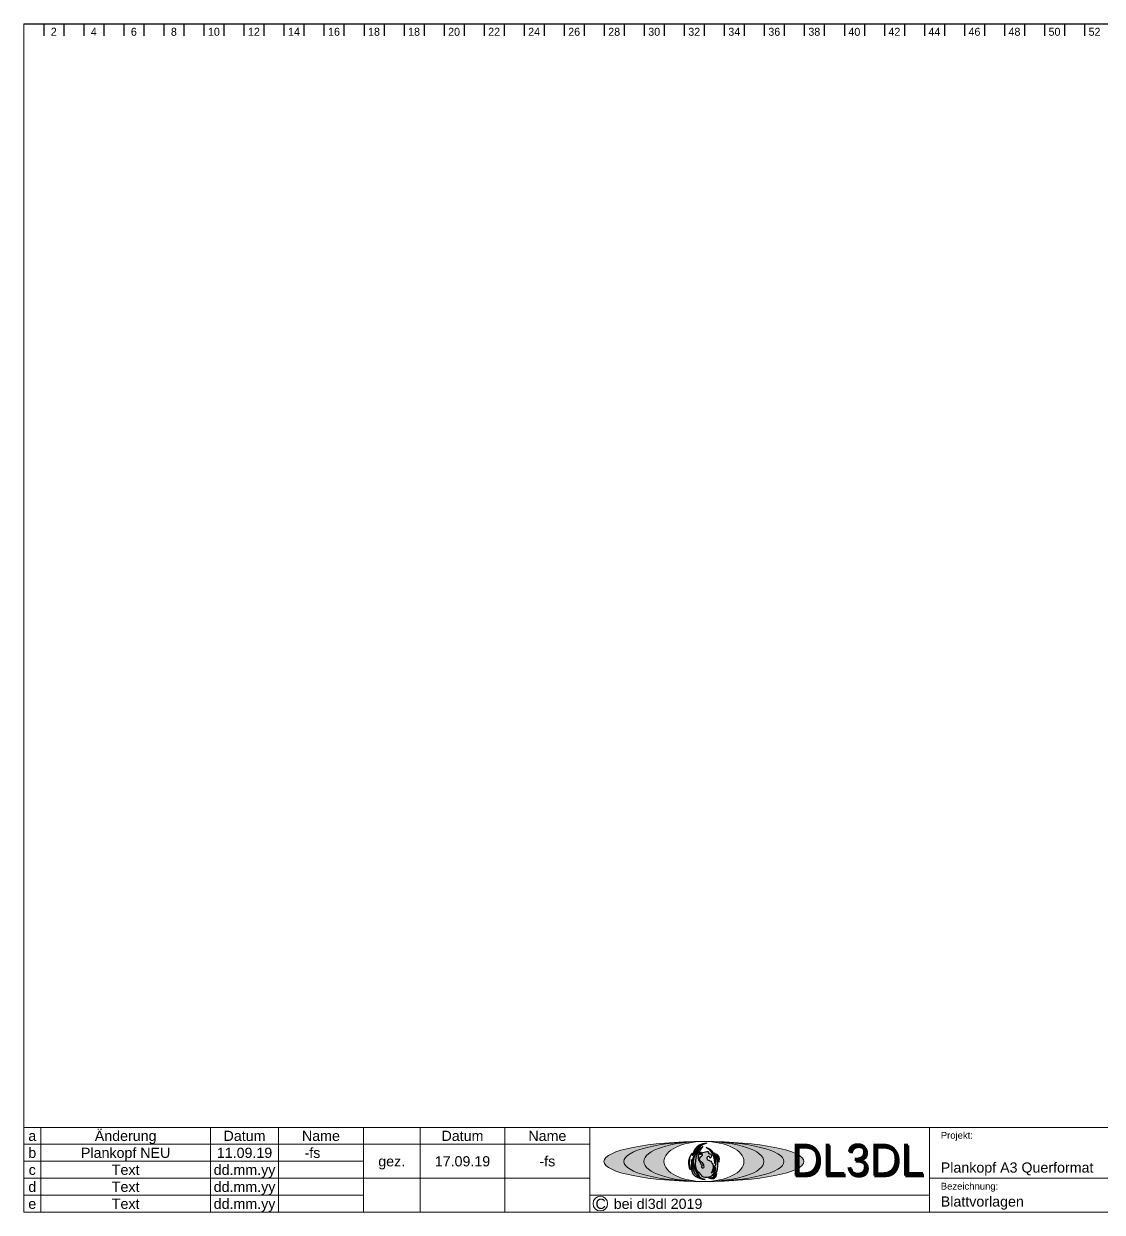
# Model space of a CAD drawing. Extents: x 0 to 842, y -317 to 297.
# Drawn here: x 317 to 586.4, y -317 to -20 of the extents above; entities that cross this region are included whole.
import ezdxf
from ezdxf.enums import TextEntityAlignment as Align

# ---------------------------------------------------------------- set-up
doc = ezdxf.new("R2010")
doc.units = 0
doc.layers.get('0').update_dxf_attribs({"linetype": 'CONTINUOUS', "lineweight": 5, "true_color": 0xffffff})
for name, color, linetype, lineweight, true_color in [('BLATTRAHMEN', 5, 'CONTINUOUS', 5, 0x0000ff), ('FORMAT', 2, 'CONTINUOUS', 5, 0xffff00), ('LOGO_A', 1, 'CONTINUOUS', 5, 0xff0000), ('LOGO_B', 30, 'CONTINUOUS', 5, 0xff7f00), ('LOGO_C', 12, 'CONTINUOUS', 5, 0xaa0000), ('LOGO_TEXT', 5, 'CONTINUOUS', 5, 0x0000ff), ('TEXT_VORGABE', 1, 'CONTINUOUS', 5, 0xff0000)]:
    doc.layers.add(name, color=color, linetype=linetype, lineweight=lineweight, true_color=true_color)
for name, color, linetype, true_color in [('Logo_Text2', 1, 'CONTINUOUS', 0xff0000), ('PFOENIX', 94, 'CONTINUOUS', 0x008000), ('RASTER', 5, 'CONTINUOUS', 0x0000ff), ('TEXT_AUSGEFUELLT', 3, 'CONTINUOUS', 0x00ff00)]:
    doc.layers.add(name, color=color, linetype=linetype, true_color=true_color)
doc.styles.add('textstyle101', font='')
doc.styles.add('textstyle103', font='')
doc.styles.add('textstyle105', font='')
doc.styles.add('textstyle120', font='')
doc.styles.add('textstyle121', font='')
doc.styles.add('textstyle122', font='')
doc.styles.add('textstyle123', font='')
doc.styles.add('textstyle124', font='')
doc.styles.add('textstyle125', font='')
doc.styles.add('textstyle126', font='')
doc.styles.add('textstyle127', font='')
doc.styles.add('textstyle130', font='')
doc.styles.add('textstyle131', font='')
doc.styles.add('textstyle132', font='')
doc.styles.add('textstyle133', font='')
doc.styles.add('textstyle134', font='')
doc.styles.add('textstyle135', font='')
doc.styles.add('textstyle136', font='')
doc.styles.add('textstyle137', font='')
doc.styles.add('textstyle138', font='')
doc.styles.add('textstyle139', font='')
doc.styles.add('textstyle140', font='')
doc.styles.add('textstyle141', font='')
doc.styles.add('textstyle142', font='')
doc.styles.add('textstyle143', font='')
doc.styles.add('textstyle144', font='')
doc.styles.add('textstyle145', font='')
doc.styles.add('textstyle146', font='')
doc.styles.add('textstyle147', font='')
doc.styles.add('textstyle148', font='')
doc.styles.add('textstyle149', font='')
doc.styles.add('textstyle150', font='')
doc.styles.add('textstyle31', font='')
doc.styles.add('textstyle33', font='')
doc.styles.add('textstyle35', font='')
doc.styles.add('textstyle37', font='')
doc.styles.add('textstyle39', font='')
doc.styles.add('textstyle41', font='')
doc.styles.add('textstyle43', font='')
doc.styles.add('textstyle45', font='')
doc.styles.add('textstyle51', font='')
doc.styles.add('textstyle53', font='')
doc.styles.add('textstyle63', font='')
doc.styles.add('textstyle65', font='')
doc.styles.add('textstyle67', font='')
doc.styles.add('textstyle69', font='')
doc.styles.add('textstyle75', font='')
doc.styles.add('textstyle77', font='')
doc.styles.add('textstyle79', font='')
doc.styles.add('textstyle87', font='')
doc.styles.add('textstyle89', font='')
doc.styles.add('textstyle91', font='')
doc.styles.add('textstyle93', font='')
doc.styles.add('textstyle95', font='')
doc.styles.add('textstyle97', font='')
doc.styles.add('textstyle99', font='')
doc.styles.get('textstyle101').set_extended_font_data('Liberation Sans')
doc.styles.get('textstyle103').set_extended_font_data('Liberation Sans')
doc.styles.get('textstyle105').set_extended_font_data('Liberation Sans')
doc.styles.get('textstyle120').set_extended_font_data('textstyle77')
doc.styles.get('textstyle121').set_extended_font_data('textstyle75')
doc.styles.get('textstyle122').set_extended_font_data('textstyle74')
doc.styles.get('textstyle123').set_extended_font_data('textstyle79')
doc.styles.get('textstyle124').set_extended_font_data('textstyle78')
doc.styles.get('textstyle125').set_extended_font_data('textstyle76')
doc.styles.get('textstyle126').set_extended_font_data('textstyle80')
doc.styles.get('textstyle127').set_extended_font_data('textstyle81')
doc.styles.get('textstyle130').set_extended_font_data('textstyle82')
doc.styles.get('textstyle131').set_extended_font_data('textstyle64')
doc.styles.get('textstyle132').set_extended_font_data('textstyle65')
doc.styles.get('textstyle133').set_extended_font_data('textstyle69')
doc.styles.get('textstyle134').set_extended_font_data('textstyle67')
doc.styles.get('textstyle135').set_extended_font_data('textstyle66')
doc.styles.get('textstyle136').set_extended_font_data('textstyle71')
doc.styles.get('textstyle137').set_extended_font_data('textstyle70')
doc.styles.get('textstyle138').set_extended_font_data('textstyle68')
doc.styles.get('textstyle139').set_extended_font_data('textstyle72')
doc.styles.get('textstyle140').set_extended_font_data('textstyle73')
doc.styles.get('textstyle141').set_extended_font_data('textstyle56')
doc.styles.get('textstyle142').set_extended_font_data('textstyle57')
doc.styles.get('textstyle143').set_extended_font_data('textstyle61')
doc.styles.get('textstyle144').set_extended_font_data('textstyle59')
doc.styles.get('textstyle145').set_extended_font_data('textstyle58')
doc.styles.get('textstyle146').set_extended_font_data('textstyle63')
doc.styles.get('textstyle147').set_extended_font_data('textstyle62')
doc.styles.get('textstyle148').set_extended_font_data('textstyle60')
doc.styles.get('textstyle149').set_extended_font_data('TGL 31034-1')
doc.styles.get('textstyle150').set_extended_font_data('TGL 31034-1')
doc.styles.get('textstyle31').set_extended_font_data('Liberation Sans')
doc.styles.get('textstyle33').set_extended_font_data('Liberation Sans')
doc.styles.get('textstyle35').set_extended_font_data('Liberation Sans')
doc.styles.get('textstyle37').set_extended_font_data('Liberation Sans')
doc.styles.get('textstyle39').set_extended_font_data('Liberation Sans')
doc.styles.get('textstyle41').set_extended_font_data('Liberation Sans')
doc.styles.get('textstyle43').set_extended_font_data('Liberation Sans')
doc.styles.get('textstyle45').set_extended_font_data('Liberation Sans')
doc.styles.get('textstyle51').set_extended_font_data('Liberation Sans')
doc.styles.get('textstyle53').set_extended_font_data('Liberation Sans')
doc.styles.get('textstyle63').set_extended_font_data('Liberation Sans')
doc.styles.get('textstyle65').set_extended_font_data('Liberation Sans')
doc.styles.get('textstyle67').set_extended_font_data('Liberation Sans')
doc.styles.get('textstyle69').set_extended_font_data('Liberation Sans')
doc.styles.get('textstyle75').set_extended_font_data('Liberation Sans')
doc.styles.get('textstyle77').set_extended_font_data('Liberation Sans')
doc.styles.get('textstyle79').set_extended_font_data('Liberation Sans')
doc.styles.get('textstyle87').set_extended_font_data('Liberation Sans')
doc.styles.get('textstyle89').set_extended_font_data('Liberation Sans')
doc.styles.get('textstyle91').set_extended_font_data('Liberation Sans')
doc.styles.get('textstyle93').set_extended_font_data('Liberation Sans')
doc.styles.get('textstyle95').set_extended_font_data('Liberation Sans')
doc.styles.get('textstyle97').set_extended_font_data('Liberation Sans')
doc.styles.get('textstyle99').set_extended_font_data('Liberation Sans')

msp = doc.modelspace()

# ---------------------------------------------------------------- hatches: boundary and pattern name
at = {"layer": 'LOGO_A'}
h = msp.add_hatch(color=256, dxfattribs=at)
edge = h.paths.add_edge_path()
edge.add_ellipse((486.92, -304.29), major_axis=(10, 0), ratio=0.5, start_angle=0, end_angle=360)
edge = h.paths.add_edge_path()
edge.add_ellipse((486.92, -304.29), major_axis=(15, 0), ratio=0.333333, start_angle=0, end_angle=360)
at = {"layer": 'LOGO_B'}
h = msp.add_hatch(color=256, dxfattribs=at)
edge = h.paths.add_edge_path()
edge.add_ellipse((486.92, -304.29), major_axis=(15, 0), ratio=0.333333, start_angle=0, end_angle=360)
edge = h.paths.add_edge_path()
edge.add_ellipse((486.92, -304.29), major_axis=(20, 0), ratio=0.25, start_angle=0, end_angle=360)
at = {"layer": 'LOGO_C'}
h = msp.add_hatch(color=256, dxfattribs=at)
edge = h.paths.add_edge_path()
edge.add_ellipse((486.92, -304.29), major_axis=(20, 0), ratio=0.25, start_angle=0, end_angle=360)
edge = h.paths.add_edge_path()
edge.add_ellipse((486.92, -304.29), major_axis=(25, 0), ratio=0.2, start_angle=0, end_angle=360)
at = {"layer": 'PFOENIX'}
h = msp.add_hatch(color=256, dxfattribs=at)
edge = h.paths.add_edge_path()
edge.add_spline(control_points=[(487.68, -299.71), (485.03, -300.35), (484.05, -302.89), (484.05, -302.89)], knot_values=[0, 0, 0, 0, 1, 1, 1, 1], degree=3, periodic=0)
edge.add_spline(control_points=[(484.05, -302.89), (484.08, -302.7), (484.44, -299.72), (487.68, -299.71)], knot_values=[0, 0, 0, 0, 1, 1, 1, 1], degree=3, periodic=0)
h = msp.add_hatch(color=256, dxfattribs=at)
edge = h.paths.add_edge_path()
edge.add_spline(control_points=[(484.02, -302.17), (482.42, -303.69), (483.19, -306.23), (483.54, -306.4)], knot_values=[0, 0, 0, 0, 1, 1, 1, 1], degree=3, periodic=0)
edge.add_spline(control_points=[(483.54, -306.4), (483.43, -306.31), (482.66, -303.77), (484.02, -302.17)], knot_values=[0, 0, 0, 0, 1, 1, 1, 1], degree=3, periodic=0)
h = msp.add_hatch(color=256, dxfattribs=at)
edge = h.paths.add_edge_path()
edge.add_spline(control_points=[(486.18, -304.92), (486.58, -305.17), (486.3, -305.64), (486.3, -305.64), (486.3, -305.64), (486.4, -305.88), (487.03, -305.89), (486.93, -305.31), (486.81, -304.92), (486.29, -304.4), (485.88, -304.06), (485.73, -303.59), (486.03, -303.11), (486.53, -302.78), (486.62, -302.65), (486.55, -302.48), (486.27, -302.49), (486.01, -302.56), (485.8, -302.44), (485.85, -302.09), (486.18, -301.93), (486.19, -301.91), (486.19, -301.93), (486.1, -302.07), (485.95, -302.19), (486.07, -302.29), (486.45, -302.19), (486.91, -301.94), (487.71, -301.77), (488, -301.81), (488.04, -301.89), (488.08, -302.15), (487.99, -302.35), (488.38, -302.31), (488.66, -302.44), (488.88, -302.67), (488.83, -303.05), (488.57, -303.39), (488.46, -303.47), (488.46, -303.47), (488.43, -303.27), (488.37, -303.06), (488.13, -303.02), (487.8, -303.07), (487.66, -303.39), (487.67, -303.78), (487.96, -303.9), (488.55, -304.11), (488.83, -304.47)], knot_values=[0, 0, 0, 0, 1, 2, 3, 4, 5, 6, 7, 8, 9, 10, 11, 12, 13, 14, 15, 16, 17, 18, 19, 20, 21, 22, 23, 24, 25, 26, 27, 28, 29, 30, 31, 32, 33, 34, 35, 36, 37, 38, 39, 40, 41, 42, 43, 44, 45, 46, 46, 46, 46], degree=3, periodic=0)
edge.add_spline(control_points=[(488.83, -304.47), (489.1, -304.93), (489.29, -305.58), (489.18, -306.21), (488.95, -306.78), (488.75, -307.13), (488.75, -307.13), (489.43, -306.72), (489.62, -306.02), (489.61, -305.48), (489.54, -305.33), (489.75, -305.69), (489.77, -306.32), (489.64, -306.73), (489.08, -307.75), (488.5, -308.13), (487.85, -308.31), (487.07, -308.32), (486.57, -308.07), (486.57, -308.07), (486.57, -308.07)], knot_values=[0, 0, 0, 0, 1, 2, 3, 4, 5, 6, 7, 8, 9, 10, 11, 12, 13, 14, 15, 16, 17, 18, 18, 18, 18], degree=3, periodic=0)
edge.add_spline(control_points=[(486.57, -308.07), (486.57, -308.07), (486.51, -308.11), (482.66, -303.69), (486.65, -300.49)], knot_values=[0, 0, 0, 0, 1, 2, 2, 2, 2], degree=3, periodic=0)
edge.add_spline(control_points=[(486.65, -300.49), (484.9, -302.77), (486.18, -304.92), (486.18, -304.92), (486.18, -304.92), (486.18, -304.92), (486.18, -304.92)], knot_values=[0, 0, 0, 0, 1, 2, 3, 4, 4, 4, 4], degree=3, periodic=0)
h = msp.add_hatch(color=256, dxfattribs=at)
edge = h.paths.add_edge_path()
edge.add_spline(control_points=[(486.06, -300.43), (484.08, -304.28), (485.92, -308.28), (485.92, -308.3), (485.92, -308.3), (483.06, -304.22), (486.06, -300.43), (486.06, -300.43), (486.06, -300.43)], knot_values=[0, 0, 0, 0, 1, 2, 3, 4, 5, 6, 6, 6, 6], degree=3, periodic=0)
h = msp.add_hatch(color=256, dxfattribs=at)
edge = h.paths.add_edge_path()
edge.add_spline(control_points=[(489.43, -303.49), (489.49, -303.82), (489.52, -304.07), (489.55, -304.47), (489.56, -304.78), (489.55, -304.78), (489.55, -304.78), (489.7, -304.36), (489.7, -303.86), (489.59, -302.97), (489.31, -302.15), (489.07, -301.75), (488.39, -301.2), (487.49, -300.8), (487.49, -300.8), (487.49, -300.8)], knot_values=[0, 0, 0, 0, 1, 2, 3, 4, 5, 6, 7, 8, 9, 10, 11, 12, 13, 13, 13, 13], degree=3, periodic=0)
edge.add_spline(control_points=[(487.49, -300.8), (488.03, -301.08), (488.34, -301.39), (488.66, -301.8), (488.99, -302.23), (489.29, -302.91), (489.43, -303.49)], knot_values=[0, 0, 0, 0, 1, 2, 3, 4, 4, 4, 4], degree=3, periodic=0)
h = msp.add_hatch(color=256, dxfattribs=at)
edge = h.paths.add_edge_path()
edge.add_spline(control_points=[(490.29, -305.64), (490.26, -306.14), (490.11, -306.82), (489.89, -307.2), (489.42, -307.64), (489.15, -307.9), (489.15, -307.9), (489.34, -307.56), (489.6, -307.14), (489.76, -306.72), (489.77, -306.32), (489.59, -305.42)], knot_values=[0, 0, 0, 0, 1, 2, 3, 4, 5, 6, 7, 8, 9, 9, 9, 9], degree=3, periodic=0)
edge.add_spline(control_points=[(489.59, -305.42), (489.84, -305.28), (489.89, -305.01), (489.92, -304.17), (489.87, -303.41), (489.86, -303), (489.59, -302.19), (489.44, -302.08), (489.89, -302.66), (490.04, -303.06), (490.19, -303.62), (490.27, -304.18), (490.31, -304.93), (490.29, -305.64)], knot_values=[0, 0, 0, 0, 1, 2, 3, 4, 5, 6, 7, 8, 9, 10, 11, 11, 11, 11], degree=3, periodic=0)
h = msp.add_hatch(color=256, dxfattribs=at)
edge = h.paths.add_edge_path()
edge.add_spline(control_points=[(490.64, -304.49), (490.63, -303.96), (490.56, -303.61), (490.48, -303.21), (490.32, -302.89), (489.97, -302.38), (489.97, -302.38), (489.97, -302.38)], knot_values=[0, 0, 0, 0, 1, 2, 3, 4, 5, 5, 5, 5], degree=3, periodic=0)
edge.add_spline(control_points=[(489.97, -302.38), (490.8, -302.8), (490.64, -304.49), (490.64, -304.49), (490.64, -304.49)], knot_values=[0, 0, 0, 0, 1, 2, 2, 2, 2], degree=3, periodic=0)
h = msp.add_hatch(color=256, dxfattribs=at)
edge = h.paths.add_edge_path()
edge.add_spline(control_points=[(483.83, -303.77), (483.93, -307.53), (487.2, -308.83), (487.2, -308.83), (487.2, -308.83), (483.52, -307.92), (483.86, -303.81), (483.86, -303.81), (483.83, -303.77)], knot_values=[0, 0, 0, 0, 1, 2, 3, 4, 5, 6, 6, 6, 6], degree=3, periodic=0)
h = msp.add_hatch(color=256, dxfattribs=at)
edge = h.paths.add_edge_path()
edge.add_spline(control_points=[(488.25, -308.48), (488.61, -308.63), (489.2, -308.64), (489.52, -308.54), (489.81, -308.22), (490, -307.77), (490.02, -307.43), (490.06, -307.28), (490.06, -307.28), (490.06, -307.28), (489.94, -307.58), (489.84, -307.68), (489.6, -307.98), (489.35, -308.15), (489.1, -308.25), (488.73, -308.37), (488.37, -308.39), (488.25, -308.4), (488.12, -308.39), (488.12, -308.4), (488.12, -308.4), (488.19, -308.45), (488.25, -308.48), (488.25, -308.48), (488.25, -308.48)], knot_values=[0, 0, 0, 0, 1, 2, 3, 4, 5, 6, 7, 8, 9, 10, 11, 12, 13, 14, 15, 16, 17, 18, 19, 20, 21, 22, 22, 22, 22], degree=3, periodic=0)

# ---------------------------------------------------------------- linework, layer by layer
for major_axis, ratio in [((25, 0), 0.2), ((20, 0), 0.25), ((15, 0), 0.333333), ((10, 0), 0.5)]:
    msp.add_ellipse((486.92, -304.29), major_axis=major_axis, ratio=ratio)
at = {"layer": 'BLATTRAHMEN'}
for p, q in [((317, -295.76), (317, -20)), ((317, -300), (317, -295.76)), ((321.24, -295.76), (317, -295.76)), ((321.24, -300), (321.24, -295.76)), ((321.24, -295.76), (401.85, -295.76)), ((363.67, -300), (363.67, -295.76)), ((380.64, -300), (380.64, -295.76)), ((401.85, -300), (401.85, -295.76)), ((401.85, -295.76), (737, -295.76)), ((415.99, -300), (415.99, -295.76)), ((437.2, -300), (437.2, -295.76)), ((458.41, -300), (458.41, -295.76)), ((543.26, -308.48), (543.26, -295.76)), ((317, -304.24), (317, -300)), ((321.24, -300), (317, -300)), ((321.24, -304.24), (321.24, -300)), ((321.24, -300), (401.85, -300)), ((363.67, -304.24), (363.67, -300)), ((380.64, -304.24), (380.64, -300)), ((401.85, -300), (458.41, -300)), ((401.85, -304.24), (401.85, -300)), ((415.99, -308.48), (415.99, -300)), ((437.2, -308.48), (437.2, -300)), ((458.41, -308.48), (458.41, -300)), ((317, -308.48), (317, -304.24)), ((321.24, -304.24), (317, -304.24)), ((321.24, -308.48), (321.24, -304.24)), ((321.24, -304.24), (401.85, -304.24)), ((363.67, -308.48), (363.67, -304.24)), ((380.64, -308.48), (380.64, -304.24)), ((401.85, -308.48), (401.85, -304.24)), ((317, -312.73), (317, -308.48)), ((321.24, -308.48), (317, -308.48)), ((321.24, -312.73), (321.24, -308.48)), ((321.24, -308.48), (401.85, -308.48)), ((363.67, -312.73), (363.67, -308.48)), ((380.64, -312.73), (380.64, -308.48)), ((401.85, -312.73), (401.85, -308.48)), ((401.85, -308.48), (458.41, -308.48)), ((415.99, -316.97), (415.99, -308.48)), ((437.2, -316.97), (437.2, -308.48)), ((458.41, -316.97), (458.41, -308.48)), ((543.26, -316.97), (543.26, -308.48)), ((543.26, -308.48), (737, -308.48)), ((317, -316.97), (317, -312.73)), ((321.24, -312.73), (317, -312.73)), ((321.24, -316.97), (321.24, -312.73)), ((321.24, -312.73), (380.64, -312.73)), ((363.67, -316.97), (363.67, -312.73)), ((380.64, -316.97), (380.64, -312.73)), ((380.64, -312.73), (401.85, -312.73)), ((401.85, -316.97), (401.85, -312.73)), ((401.85, -312.73), (401.85, -312.73)), ((458.41, -312.73), (543.26, -312.73)), ((317, -316.97), (321.24, -316.97)), ((321.24, -316.97), (363.67, -316.97)), ((363.67, -316.97), (380.64, -316.97)), ((380.64, -316.97), (401.85, -316.97)), ((401.85, -316.97), (415.99, -316.97)), ((415.99, -316.97), (437.2, -316.97)), ((437.2, -316.97), (458.41, -316.97)), ((458.41, -316.97), (543.26, -316.97)), ((543.26, -316.97), (628.11, -316.97))]:
    msp.add_line(p, q, dxfattribs=at)
at = {"layer": 'FORMAT', "linetype": 'BYBLOCK'}
for p, q in [((317, -316.97), (317, -19.97)), ((737, -316.97), (317, -316.97))]:
    msp.add_line(p, q, dxfattribs=at)
at = {"layer": 'PFOENIX'}
for points in [[(487.68, -299.71), (484.44, -299.72), (484.08, -302.7), (484.05, -302.89)], [(487.68, -299.71), (485.03, -300.35), (484.05, -302.89), (484.05, -302.89)], [(484.02, -302.17), (482.42, -303.69), (483.19, -306.23), (483.54, -306.4)], [(486.65, -300.49), (482.66, -303.69), (486.51, -308.11), (486.57, -308.07), (486.57, -308.07)], [(484.02, -302.17), (482.66, -303.77), (483.43, -306.31), (483.54, -306.4)], [(486.06, -300.43), (484.08, -304.28), (485.92, -308.28), (485.92, -308.3), (485.92, -308.3), (483.06, -304.22), (486.06, -300.43), (486.06, -300.43), (486.06, -300.43)], [(486.65, -300.49), (484.9, -302.77), (486.18, -304.92), (486.18, -304.92), (486.18, -304.92), (486.18, -304.92), (486.18, -304.92)], [(486.18, -304.92), (486.58, -305.17), (486.3, -305.64), (486.3, -305.64), (486.3, -305.64), (486.4, -305.88), (487.03, -305.89), (486.93, -305.31), (486.81, -304.92), (486.29, -304.4), (485.88, -304.06), (485.73, -303.59), (486.03, -303.11), (486.53, -302.78), (486.62, -302.65), (486.55, -302.48), (486.27, -302.49), (486.01, -302.56), (485.8, -302.44), (485.85, -302.09), (486.18, -301.93), (486.19, -301.91), (486.19, -301.93), (486.1, -302.07), (485.95, -302.19), (486.07, -302.29), (486.45, -302.19), (486.91, -301.94), (487.71, -301.77), (488, -301.81), (488.04, -301.89), (488.08, -302.15), (487.99, -302.35), (488.38, -302.31), (488.66, -302.44), (488.88, -302.67), (488.83, -303.05), (488.57, -303.39), (488.46, -303.47), (488.46, -303.47), (488.43, -303.27), (488.37, -303.06), (488.13, -303.02), (487.8, -303.07), (487.66, -303.39), (487.67, -303.78), (487.96, -303.9), (488.55, -304.11), (488.83, -304.47)], [(487.49, -300.8), (488.03, -301.08), (488.34, -301.39), (488.66, -301.8), (488.99, -302.23), (489.29, -302.91), (489.43, -303.49)], [(489.43, -303.49), (489.49, -303.82), (489.52, -304.07), (489.55, -304.47), (489.56, -304.78), (489.55, -304.78), (489.55, -304.78), (489.7, -304.36), (489.7, -303.86), (489.59, -302.97), (489.31, -302.15), (489.07, -301.75), (488.39, -301.2), (487.49, -300.8), (487.49, -300.8), (487.49, -300.8)], [(489.59, -305.42), (489.84, -305.28), (489.89, -305.01), (489.92, -304.17), (489.87, -303.41), (489.86, -303), (489.59, -302.19), (489.44, -302.08), (489.89, -302.66), (490.04, -303.06), (490.19, -303.62), (490.27, -304.18), (490.31, -304.93), (490.29, -305.64)], [(489.97, -302.38), (490.8, -302.8), (490.64, -304.49), (490.64, -304.49), (490.64, -304.49)], [(490.64, -304.49), (490.63, -303.96), (490.56, -303.61), (490.48, -303.21), (490.32, -302.89), (489.97, -302.38), (489.97, -302.38), (489.97, -302.38)], [(483.83, -303.77), (483.93, -307.53), (487.2, -308.83), (487.2, -308.83), (487.2, -308.83), (483.52, -307.92), (483.86, -303.81), (483.86, -303.81), (483.83, -303.77)], [(488.83, -304.47), (489.1, -304.93), (489.29, -305.58), (489.18, -306.21), (488.95, -306.78), (488.75, -307.13), (488.75, -307.13), (489.43, -306.72), (489.62, -306.02), (489.61, -305.48), (489.54, -305.33), (489.75, -305.69), (489.77, -306.32), (489.64, -306.73), (489.08, -307.75), (488.5, -308.13), (487.85, -308.31), (487.07, -308.32), (486.57, -308.07), (486.57, -308.07), (486.57, -308.07)], [(490.29, -305.64), (490.26, -306.14), (490.11, -306.82), (489.89, -307.2), (489.42, -307.64), (489.15, -307.9), (489.15, -307.9), (489.34, -307.56), (489.6, -307.14), (489.76, -306.72), (489.77, -306.32), (489.59, -305.42)], [(488.25, -308.48), (488.61, -308.63), (489.2, -308.64), (489.52, -308.54), (489.81, -308.22), (490, -307.77), (490.02, -307.43), (490.06, -307.28), (490.06, -307.28), (490.06, -307.28), (489.94, -307.58), (489.84, -307.68), (489.6, -307.98), (489.35, -308.15), (489.1, -308.25), (488.73, -308.37), (488.37, -308.39), (488.25, -308.4), (488.12, -308.39), (488.12, -308.4), (488.12, -308.4), (488.19, -308.45), (488.25, -308.48), (488.25, -308.48), (488.25, -308.48)]]:
    msp.add_open_spline(points, degree=3, dxfattribs=at)
at = {"layer": 'RASTER'}
msp.add_line((317, -20), (737, -19.97), dxfattribs=at)
at = {"layer": 'RASTER', "linetype": 'BYBLOCK'}
for p, q in [((322, -19.97), (322, -22.97)), ((327, -19.97), (327, -22.97)), ((332, -19.97), (332, -22.97)), ((337, -19.97), (337, -22.97)), ((342, -19.97), (342, -22.97)), ((347, -19.97), (347, -22.97)), ((352, -19.97), (352, -22.97)), ((357, -19.97), (357, -22.97)), ((362, -19.97), (362, -22.97)), ((367, -19.97), (367, -22.97)), ((372, -19.97), (372, -22.97)), ((377, -19.97), (377, -22.97)), ((382, -19.97), (382, -22.97)), ((387, -19.97), (387, -22.97)), ((392, -19.97), (392, -22.97)), ((397, -19.97), (397, -22.97)), ((402, -19.97), (402, -22.97)), ((407, -19.97), (407, -22.97)), ((412, -19.97), (412, -22.97)), ((417, -19.97), (417, -22.97)), ((422, -19.97), (422, -22.97)), ((427, -19.97), (427, -22.97)), ((432, -19.97), (432, -22.97)), ((437, -19.97), (437, -22.97)), ((442, -19.97), (442, -22.97)), ((447, -19.97), (447, -22.97)), ((452, -19.97), (452, -22.97)), ((457, -19.97), (457, -22.97)), ((462, -19.97), (462, -22.97)), ((467, -19.97), (467, -22.97)), ((472, -19.97), (472, -22.97)), ((477, -19.97), (477, -22.97)), ((482, -19.97), (482, -22.97)), ((487, -19.97), (487, -22.97)), ((492, -19.97), (492, -22.97)), ((497, -19.97), (497, -22.97)), ((502, -19.97), (502, -22.97)), ((507, -19.97), (507, -22.97)), ((512, -19.97), (512, -22.97)), ((517, -19.97), (517, -22.97)), ((522, -19.97), (522, -22.97)), ((527, -19.97), (527, -22.97)), ((532, -19.97), (532, -22.97)), ((537, -19.97), (537, -22.97)), ((542, -19.97), (542, -22.97)), ((547, -19.97), (547, -22.97)), ((552, -19.97), (552, -22.97)), ((557, -19.97), (557, -22.97)), ((562, -19.97), (562, -22.97)), ((567, -19.97), (567, -22.97)), ((572, -19.97), (572, -22.97)), ((577, -19.97), (577, -22.97)), ((582, -19.97), (582, -22.97))]:
    msp.add_line(p, q, dxfattribs=at)
at = {"layer": 'TEXT_VORGABE'}
msp.add_circle((461.04, -314.82), 1.83, dxfattribs=at)

# ---------------------------------------------------------------- texts
at = {"layer": 'LOGO_TEXT', "style": 'textstyle150'}
msp.add_text('DL3DL', height=8, dxfattribs=at).set_placement((525.63, -304.22), align=Align.MIDDLE_CENTER)
at = {"layer": 'Logo_Text2', "style": 'textstyle149'}
msp.add_text('DL3DL', height=8, dxfattribs=at).set_placement((525.35, -303.83), align=Align.MIDDLE_CENTER)
at = {"layer": 'RASTER', "linetype": 'BYBLOCK'}
for s, style, p in [('2', 'textstyle142', (324.5, -22.97)), ('4', 'textstyle141', (334.5, -22.97)), ('6', 'textstyle145', (344.5, -22.97)), ('8', 'textstyle144', (354.5, -22.97)), ('10', 'textstyle143', (364.5, -22.97)), ('12', 'textstyle148', (374.5, -22.97)), ('14', 'textstyle147', (384.5, -22.97)), ('16', 'textstyle146', (394.5, -22.97)), ('18', 'textstyle132', (404.5, -22.97)), ('18', 'textstyle131', (414.5, -22.97)), ('20', 'textstyle135', (424.5, -22.97)), ('22', 'textstyle134', (434.5, -22.97)), ('24', 'textstyle133', (444.5, -22.97)), ('26', 'textstyle138', (454.5, -22.97)), ('28', 'textstyle137', (464.5, -22.97)), ('30', 'textstyle136', (474.5, -22.97)), ('32', 'textstyle140', (484.5, -22.97)), ('34', 'textstyle139', (494.5, -22.97)), ('36', 'textstyle122', (504.5, -22.97)), ('38', 'textstyle121', (514.5, -22.97)), ('40', 'textstyle120', (524.5, -22.97)), ('42', 'textstyle125', (534.5, -22.97)), ('44', 'textstyle124', (544.5, -22.97)), ('46', 'textstyle123', (554.5, -22.97)), ('48', 'textstyle127', (564.5, -22.97)), ('50', 'textstyle126', (574.5, -22.97)), ('52', 'textstyle130', (584.5, -22.97))]:
    msp.add_text(s, height=2, dxfattribs=dict(at, style=style)).set_placement(p, align=Align.CENTER)
at = {"layer": 'TEXT_AUSGEFUELLT'}
for s, height, style, p in [('Plankopf NEU', 2.5455, 'textstyle93', (342.45, -302.12)), ('11.09.19', 2.545, 'textstyle37', (372.15, -302.12)), ('-fs', 2.545, 'textstyle45', (389.12, -302.12)), ('17.09.19', 2.545, 'textstyle41', (426.6, -304.24)), ('-fs', 2.545, 'textstyle39', (447.81, -304.24)), ('Text', 2.545, 'textstyle91', (342.45, -306.36)), ('dd.mm.yy', 2.545, 'textstyle35', (372.15, -306.36)), ('Text', 2.545, 'textstyle89', (342.45, -310.61)), ('dd.mm.yy', 2.545, 'textstyle33', (372.15, -310.61)), ('Text', 2.545, 'textstyle87', (342.45, -314.85)), ('dd.mm.yy', 2.545, 'textstyle31', (372.15, -314.85))]:
    msp.add_text(s, height=height, dxfattribs=dict(at, style=style)).set_placement(p, align=Align.MIDDLE_CENTER)
for s, style, p in [('Plankopf A3 Querformat', 'textstyle51', (546.09, -307.07)), ('Blattvorlagen', 'textstyle53', (546.09, -315.56))]:
    msp.add_text(s, height=2.5455, dxfattribs=dict(at, style=style)).set_placement(p)
at = {"layer": 'TEXT_VORGABE'}
for s, height, style, p in [('Änderung', 2.545, 'textstyle99', (342.45, -297.88)), ('Datum', 2.545, 'textstyle69', (372.15, -297.88)), ('Name', 2.545, 'textstyle67', (391.24, -297.88)), ('Datum', 2.545, 'textstyle79', (426.6, -297.88)), ('Name', 2.545, 'textstyle65', (447.81, -297.88)), ('a', 2.55, 'textstyle97', (319.12, -297.88)), ('b', 2.55, 'textstyle95', (319.12, -302.12)), ('c', 2.55, 'textstyle105', (319.12, -306.36)), ('gez.', 2.545, 'textstyle43', (408.92, -304.24)), ('d', 2.55, 'textstyle103', (319.12, -310.61)), ('e', 2.55, 'textstyle101', (319.12, -314.85))]:
    msp.add_text(s, height=height, dxfattribs=dict(at, style=style)).set_placement(p, align=Align.MIDDLE_CENTER)
for s, style, p in [('Projekt:', 'textstyle75', (546.09, -298.59)), ('Bezeichnung:', 'textstyle77', (546.09, -311.31))]:
    msp.add_text(s, height=1.697, dxfattribs=dict(at, style=style)).set_placement(p)
at = {"layer": 'TEXT_VORGABE', "style": 'textstyle63'}
msp.add_text('C  bei dl3dl 2019', height=2.5455, dxfattribs=at).set_placement((459.84, -314.87), align=Align.MIDDLE_LEFT)

doc.saveas('drawing.dxf')
